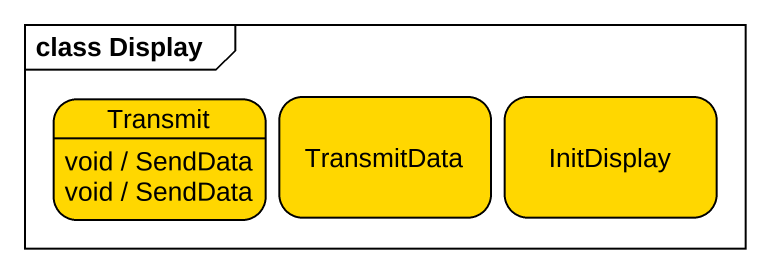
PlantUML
@startuml
mainframe class Display
hide empty description
state Transmit #FFD700
Transmit : void / SendData
Transmit : void / SendData
state TransmitData #FFD700
state InitDisplay #FFD700
@enduml
